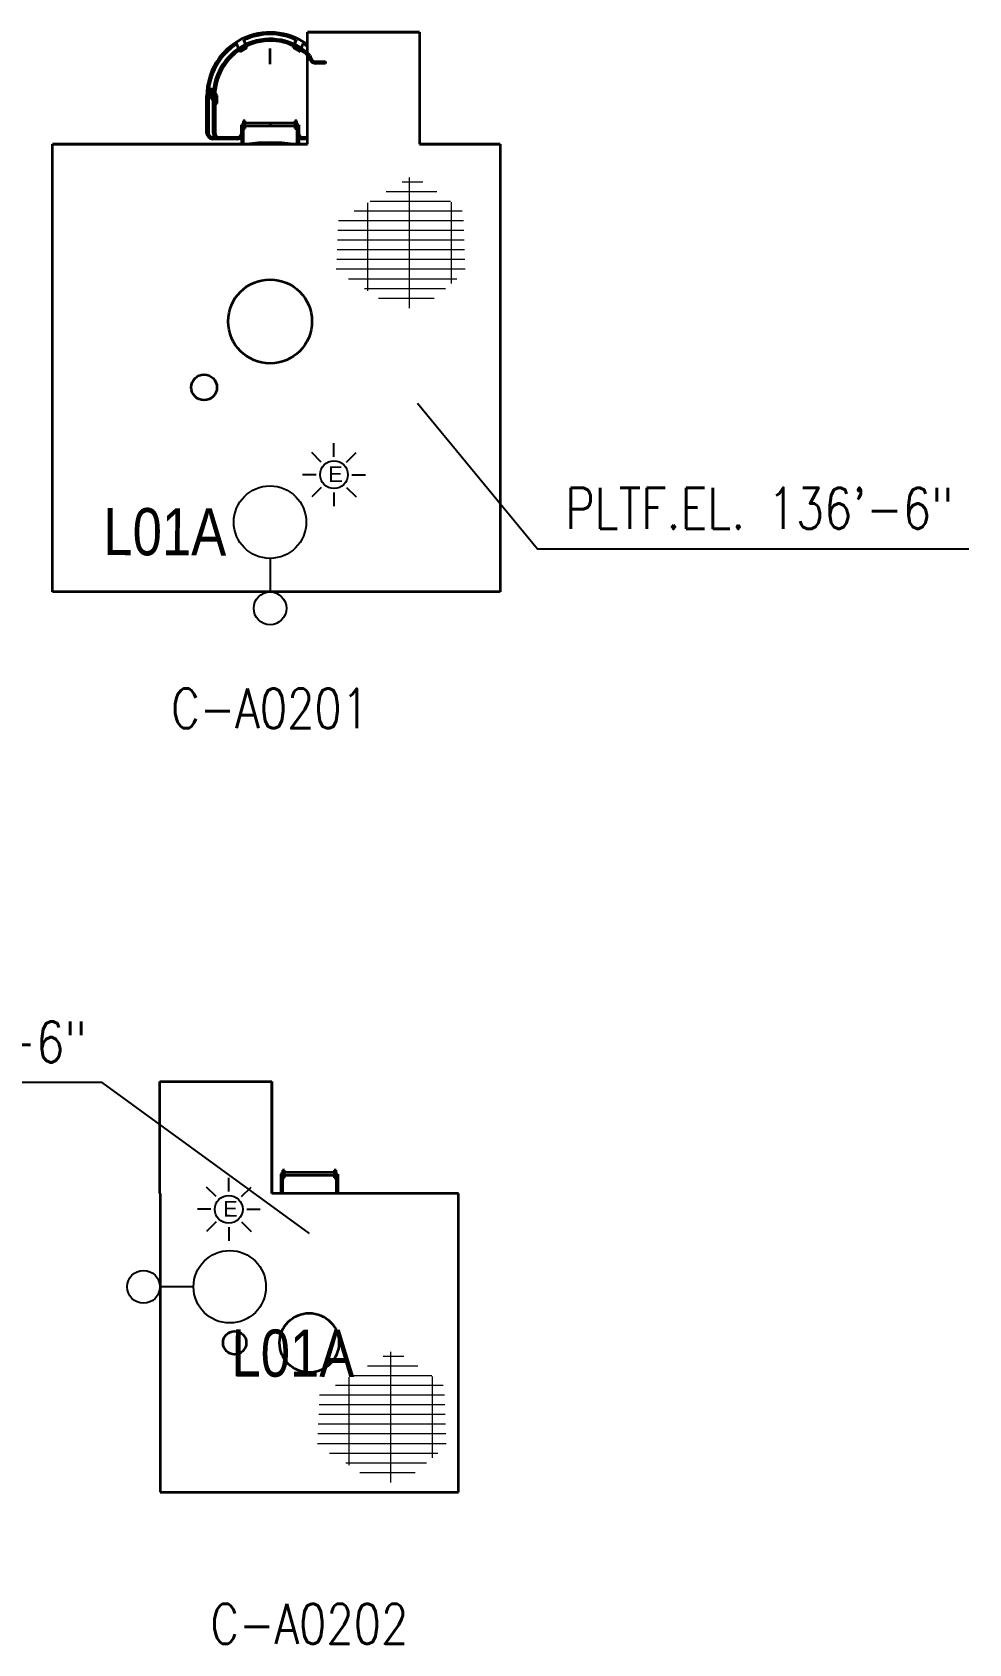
# Model space of a CAD drawing. Header units: inches. Extents: x 3135 to 9031, y -914 to 4011.
# Drawn here: x 6849 to 7150, y -914 to -396 of the extents above; entities that cross this region are included whole.
import ezdxf
from ezdxf.enums import TextEntityAlignment as Align

# ---------------------------------------------------------------- set-up
doc = ezdxf.new("R2010")
doc.units = ezdxf.units.IN
doc.header["$MEASUREMENT"] = 0
doc.linetypes.add('DASHDOT2', pattern=[12.700025, 6.350013, -3.175006, 0, -3.175006])
doc.linetypes.add('HIDDEN2', pattern=[0.1875, 0.125, -0.0625])
for name, color, linetype in [('Default', 7, 'Continuous'), ('E-LIGHTING', 41, 'Continuous'), ('TF_P_CENTER', 7, 'Continuous'), ('TF_P_Equipment', 7, 'Continuous'), ('TF_P_Ladder', 7, 'Continuous'), ('TF_S_GRATING', 7, 'Continuous')]:
    doc.layers.add(name, color=color, linetype=linetype)
doc.styles.add('Arial', font='arial.ttf')
doc.styles.add('ROMANS', font='romans.shx')

# ---------------------------------------------------------------- blocks, each defined once
blk = doc.blocks.new('TF_P_ELP_GRATING', base_point=(2.1455, 13.2304))
at = {"layer": 'TF_S_GRATING', "color": 8, "linetype": 'Continuous', "lineweight": 18}
for p, q in [((2.19, 13.5229), (2.19, 12.8661)), ((2.3132, 13.4742), (2.0338, 13.4742)), ((2.4264, 13.3767), (1.8824, 13.3767)), ((2.3698, 13.4254), (1.9637, 13.4254)), ((1.98, 13.4353), (1.98, 12.994)), ((2.4, 13.3994), (2.4, 12.9898)), ((2.4686, 13.3279), (1.8216, 13.3279)), ((2.4669, 13.2792), (1.8237, 13.2792)), ((2.4652, 13.2304), (1.8258, 13.2304)), ((2.4635, 13.1817), (1.8278, 13.1817)), ((2.4618, 13.1329), (1.8299, 13.1329)), ((2.46, 13.0842), (1.832, 13.0842)), ((2.4533, 13.0354), (1.912, 13.0354)), ((2.3956, 12.9867), (1.9921, 12.9867)), ((2.3259, 12.9379), (2.0721, 12.9379)), ((2.2561, 12.8892), (2.1521, 12.8892))]:
    blk.add_line(p, q, dxfattribs=at)
blk = doc.blocks.new('*U31')
at = {"color": 3}
for points in [[(-6.86, -23.35), (-9.93, -20.28)], [(-2.79, -21.66), (-2.79, -17.32)], [(1.29, -23.35), (4.36, -20.28)], [(-8.55, -27.42), (-12.89, -27.42)], [(2.98, -27.42), (7.32, -27.42)], [(-6.86, -31.5), (-9.93, -34.57)], [(-2.79, -33.19), (-2.79, -37.52)], [(1.29, -31.5), (4.36, -34.57)]]:
    blk.add_lwpolyline(points, dxfattribs=at)
at = {"color": 4, "linetype": 'ByBlock', "lineweight": -2}
blk.add_circle((-27.71, -0.02), 5.26, dxfattribs=at)
at = {"color": 3}
blk.add_circle((-2.79, -27.42), 4.47, dxfattribs=at)
at = {"color": 4, "insert": (-0.08, -25.6), "char_height": 5.03, "attachment_point": 1, "rotation": 269.7752, "style": 'Arial'}
blk.add_mtext_dynamic_manual_height_columns('E', width=62.9163, gutter_width=0.0684, heights=[0], dxfattribs=at)
at = {"color": 8}
blk.add_wipeout([(-27.69, -39.38), (-26.95, -39.36), (-26.23, -39.29), (-25.5, -39.17), (-24.79, -39.01), (-24.09, -38.81), (-23.4, -38.56), (-22.73, -38.27), (-22.07, -37.94), (-21.44, -37.56), (-20.84, -37.15), (-20.26, -36.7), (-19.71, -36.22), (-19.19, -35.7), (-18.71, -35.15), (-18.26, -34.57), (-17.85, -33.96), (-17.48, -33.33), (-17.15, -32.68), (-16.86, -32.01), (-16.61, -31.32), (-16.4, -30.62), (-16.25, -29.9), (-16.13, -29.18), (-16.06, -28.45), (-16.04, -27.72), (-16.06, -26.99), (-16.13, -26.26), (-16.25, -25.54), (-16.41, -24.82), (-16.61, -24.12), (-16.86, -23.43), (-17.15, -22.76), (-17.48, -22.11), (-17.86, -21.48), (-18.27, -20.87), (-18.72, -20.29), (-19.2, -19.74), (-19.72, -19.23), (-20.27, -18.74), (-20.85, -18.29), (-21.46, -17.88), (-22.09, -17.51), (-22.74, -17.18), (-23.41, -16.89), (-24.1, -16.64), (-24.8, -16.44), (-25.52, -16.28), (-26.24, -16.16), (-26.97, -16.1), (-27.7, -16.07), (-28.43, -16.1), (-29.16, -16.17), (-29.88, -16.28), (-30.6, -16.44), (-31.3, -16.65), (-31.99, -16.89), (-32.66, -17.18), (-33.31, -17.52), (-33.94, -17.89), (-34.55, -18.3), (-35.13, -18.75), (-35.68, -19.24), (-36.19, -19.75), (-36.68, -20.3), (-37.13, -20.88), (-37.54, -21.49), (-37.91, -22.12), (-38.24, -22.77), (-38.53, -23.44), (-38.78, -24.13), (-38.98, -24.83), (-39.14, -25.55), (-39.26, -26.27), (-39.32, -27), (-39.35, -27.73), (-39.32, -28.47), (-39.25, -29.19), (-39.14, -29.92), (-38.98, -30.63), (-38.77, -31.33), (-38.53, -32.02), (-38.24, -32.69), (-37.9, -33.35), (-37.53, -33.98), (-37.12, -34.58), (-36.67, -35.16), (-36.18, -35.71), (-35.67, -36.23), (-35.12, -36.71), (-34.54, -37.16), (-33.93, -37.57), (-33.3, -37.94), (-32.65, -38.27), (-31.98, -38.56), (-31.29, -38.81), (-30.59, -39.02), (-29.87, -39.17), (-29.15, -39.29), (-28.42, -39.36)], dxfattribs=at)
at = {"color": 4, "linetype": 'ByBlock', "lineweight": -2}
blk.add_line((-27.7, -16.07), (-27.71, -5.28), dxfattribs=at)
blk.add_circle((-27.69, -27.73), 11.65, dxfattribs=at)
at = {"color": 4, "insert": (-41.39, -28.31), "char_height": 15.1528, "attachment_point": 1, "rotation": 269.7752, "style": 'Arial'}
blk.add_mtext_dynamic_manual_height_columns('{\\W0.8;L01A}', width=189.5784, gutter_width=0.206, heights=[0], dxfattribs=at)
blk = doc.blocks.new('*U45')
at = {"color": 3}
for points in [[(-74.79, 24.54), (-77.86, 27.6)], [(-70.72, 26.23), (-70.72, 30.57)], [(-66.64, 24.55), (-63.58, 27.62)], [(-76.47, 20.46), (-80.81, 20.45)], [(-74.78, 16.39), (-77.84, 13.32)], [(-64.95, 20.48), (-60.61, 20.49)], [(-70.7, 14.71), (-70.69, 10.37)]]:
    blk.add_lwpolyline(points, dxfattribs=at)
blk.add_circle((-70.71, 20.47), 4.47, dxfattribs=at)
at = {"color": 4, "linetype": 'ByBlock', "lineweight": -2}
blk.add_circle((-27.71, -0.02), 5.26, dxfattribs=at)
at = {"color": 4, "insert": (-73.41, 18.64), "char_height": 5.03, "attachment_point": 1, "rotation": 89.8623, "style": 'Arial'}
blk.add_mtext_dynamic_manual_height_columns('E', width=62.9163, gutter_width=0.0684, heights=[0], dxfattribs=at)
at = {"color": 8}
blk.add_wipeout([(-67.07, -0.1), (-67.05, -0.83), (-66.98, -1.56), (-66.86, -2.28), (-66.7, -3), (-66.5, -3.7), (-66.25, -4.39), (-65.95, -5.06), (-65.62, -5.71), (-65.25, -6.34), (-64.83, -6.94), (-64.38, -7.52), (-63.9, -8.07), (-63.38, -8.59), (-62.83, -9.07), (-62.25, -9.52), (-61.64, -9.93), (-61.01, -10.3), (-60.36, -10.63), (-59.69, -10.92), (-59, -11.17), (-58.29, -11.37), (-57.58, -11.53), (-56.86, -11.64), (-56.13, -11.71), (-55.4, -11.73), (-54.66, -11.7), (-53.93, -11.63), (-53.21, -11.52), (-52.5, -11.36), (-51.8, -11.15), (-51.11, -10.9), (-50.44, -10.61), (-49.78, -10.28), (-49.15, -9.9), (-48.55, -9.49), (-47.97, -9.04), (-47.42, -8.55), (-46.91, -8.03), (-46.42, -7.48), (-45.98, -6.9), (-45.57, -6.3), (-45.2, -5.67), (-44.86, -5.01), (-44.58, -4.34), (-44.33, -3.65), (-44.13, -2.95), (-43.97, -2.23), (-43.86, -1.51), (-43.79, -0.78), (-43.77, -0.05), (-43.79, 0.68), (-43.86, 1.41), (-43.98, 2.13), (-44.14, 2.85), (-44.34, 3.55), (-44.59, 4.24), (-44.89, 4.91), (-45.22, 5.56), (-45.59, 6.19), (-46.01, 6.79), (-46.46, 7.37), (-46.94, 7.92), (-47.46, 8.44), (-48.01, 8.92), (-48.59, 9.37), (-49.2, 9.78), (-49.83, 10.15), (-50.48, 10.48), (-51.15, 10.77), (-51.84, 11.02), (-52.55, 11.22), (-53.26, 11.38), (-53.98, 11.49), (-54.71, 11.56), (-55.44, 11.58), (-56.18, 11.55), (-56.9, 11.48), (-57.63, 11.37), (-58.34, 11.21), (-59.04, 11), (-59.73, 10.75), (-60.4, 10.46), (-61.06, 10.13), (-61.69, 9.75), (-62.29, 9.34), (-62.87, 8.89), (-63.42, 8.4), (-63.93, 7.88), (-64.41, 7.33), (-64.86, 6.76), (-65.27, 6.15), (-65.64, 5.52), (-65.97, 4.86), (-66.26, 4.19), (-66.51, 3.5), (-66.71, 2.8), (-66.87, 2.08), (-66.98, 1.36), (-67.05, 0.63)], dxfattribs=at)
at = {"color": 4, "linetype": 'ByBlock', "lineweight": -2}
blk.add_line((-43.77, -0.05), (-32.97, -0.03), dxfattribs=at)
at = {"color": 3}
blk.add_lwpolyline([(-66.63, 16.4), (-63.56, 13.34)], dxfattribs=at)
at = {"color": 4, "linetype": 'ByBlock', "lineweight": -2}
blk.add_circle((-55.42, -0.07), 11.65, dxfattribs=at)
at = {"color": 4, "insert": (-59.9, -53.64), "char_height": 15.1528, "attachment_point": 1, "rotation": 89.8623, "style": 'Arial'}
blk.add_mtext_dynamic_manual_height_columns('{\\W0.8;L01A}', width=189.5784, gutter_width=0.206, heights=[0], dxfattribs=at)

msp = doc.modelspace()

# ---------------------------------------------------------------- linework, layer by layer
at = {"color": 8}
msp.add_lwpolyline([(6972.86, -515.07), (7011.43, -561.9), (7150.08, -561.9)], dxfattribs=at)
at = {"layer": 'TF_P_CENTER', "color": 8, "linetype": 'DASHDOT2', "lineweight": 35}
for p, q in [((6925.43, -406.09), (6925.43, -401.09)), ((6925.43, -425.07), (6925.43, -426.07))]:
    msp.add_line(p, q, dxfattribs=at)
at = {"layer": 'TF_P_Equipment', "color": 8, "linetype": 'Continuous', "lineweight": 35}
for p, q in [((6937.43, -402.46), (6937.43, -395.83)), ((6937.43, -402.46), (6937.43, -395.83)), ((6973.43, -395.83), (6937.43, -395.83)), ((6937.43, -395.83), (6973.43, -395.83)), ((6973.43, -395.83), (6973.43, -431.82)), ((6973.43, -395.83), (6973.43, -431.82)), ((6937.43, -431.82), (6937.43, -403.03)), ((6937.43, -431.82), (6937.43, -403.03)), ((6937.43, -431.82), (6855.44, -431.82)), ((6855.44, -431.82), (6937.43, -431.82)), ((6855.44, -575.82), (6855.44, -431.82)), ((6855.44, -575.82), (6855.44, -431.82)), ((6999.43, -431.82), (6973.43, -431.82)), ((6973.43, -431.82), (6999.43, -431.82)), ((6999.43, -431.82), (6999.43, -575.82)), ((6999.43, -431.82), (6999.43, -575.82)), ((6999.43, -575.82), (6855.44, -575.82)), ((6999.43, -575.82), (6855.44, -575.82)), ((6889.98, -769.27), (6889.98, -733.28)), ((6889.98, -769.27), (6889.98, -733.28)), ((6889.98, -733.28), (6925.98, -733.28)), ((6889.98, -733.28), (6925.98, -733.28)), ((6925.98, -769.27), (6925.98, -733.28)), ((6925.98, -733.28), (6925.98, -769.27)), ((6890.04, -769.27), (6889.98, -769.27)), ((6890.04, -769.27), (6889.98, -769.27)), ((6890.04, -769.27), (6890.04, -865.27)), ((6890.04, -769.27), (6890.04, -865.27)), ((6986.04, -769.27), (6925.98, -769.27)), ((6986.04, -769.27), (6925.98, -769.27)), ((6986.04, -865.27), (6986.04, -769.27)), ((6986.04, -865.27), (6986.04, -769.27)), ((6890.04, -865.27), (6986.04, -865.27)), ((6890.04, -865.27), (6986.04, -865.27))]:
    msp.add_line(p, q, dxfattribs=at)
at = {"layer": 'TF_P_Equipment', "color": 8, "linetype": 'HIDDEN2', "lineweight": 18}
msp.add_line((6937.43, -403.03), (6937.43, -402.46), dxfattribs=at)
msp.add_line((6937.43, -403.03), (6937.43, -402.46), dxfattribs=at)
at = {"layer": 'TF_P_Equipment', "color": 8, "linetype": 'Continuous', "lineweight": 35}
for centre, radius in [((6925.43, -488.82), 13.48), ((6904.22, -510.03), 4.13), ((6938.04, -817.27), 9.55), ((6938.04, -817.27), 9.55), ((6914.04, -817.27), 3.74)]:
    msp.add_circle(centre, radius, dxfattribs=at)
msp.add_arc((6925.43, -488.82), 57.5, 82.4385, 97.5615, dxfattribs=at)
msp.add_arc((6925.43, -488.82), 57.5, 82.4385, 97.5615, dxfattribs=at)
msp.add_arc((6925.43, -488.82), 57.5, 82.4385, 97.5615, dxfattribs=at)
msp.add_arc((6925.43, -488.82), 57.5, 82.4385, 97.5615, dxfattribs=at)
at = {"layer": 'TF_P_Ladder', "color": 8, "linetype": 'Continuous', "lineweight": 35}
for p, q in [((6917.48, -399.79), (6916.95, -398.24)), ((6917.21, -398.64), (6917.04, -398.34)), ((6917.59, -399.74), (6917.21, -398.64)), ((6933.27, -399.74), (6933.65, -398.64)), ((6933.38, -399.79), (6933.91, -398.24)), ((6933.82, -398.34), (6933.65, -398.64)), ((6915.31, -401.03), (6914.79, -399.49)), ((6917.67, -400.32), (6915.5, -401.57)), ((6915.5, -401.57), (6915.8, -402.09)), ((6915.56, -401.67), (6915.63, -401.8)), ((6915.8, -402.09), (6917.97, -400.84)), ((6915.8, -402.09), (6916.65, -401.6)), ((6915.8, -402.09), (6915.8, -402.09)), ((6917.97, -400.84), (6917.67, -400.32)), ((6917.96, -400.84), (6917.81, -400.37)), ((6917.96, -400.84), (6917.83, -400.61)), ((6917.96, -400.84), (6917.96, -400.84)), ((6932.9, -400.84), (6933.08, -400.31)), ((6933.2, -400.32), (6932.9, -400.84)), ((6932.9, -400.84), (6932.9, -400.84)), ((6932.9, -400.84), (6932.9, -400.84)), ((6932.9, -400.84), (6935.06, -402.09)), ((6932.9, -400.84), (6933.83, -401.38)), ((6933.18, -400.36), (6933.07, -400.55)), ((6935.36, -401.57), (6933.2, -400.32)), ((6935.06, -402.09), (6935.36, -401.57)), ((6935.07, -402.09), (6935.2, -401.86)), ((6935.07, -402.09), (6935.07, -402.09)), ((6935.55, -401.03), (6936.08, -399.49)), ((6940.27, -405.23), (6943.22, -405.23)), ((6943.22, -405.83), (6940.27, -405.83)), ((6943.22, -405.23), (6943.22, -405.83)), ((6906.83, -414.12), (6906.23, -414.13)), ((6906.23, -414.13), (6906.23, -416.62)), ((6907.16, -415.38), (6906.23, -414.13)), ((6907.21, -414.63), (6906.83, -414.12)), ((6905.03, -428.27), (6905.03, -416.27)), ((6905.63, -416.27), (6905.63, -428.27)), ((6907.13, -417.84), (6906.23, -416.62)), ((6907.13, -428.27), (6907.13, -416.27)), ((6907.77, -416.21), (6907.73, -416.16)), ((6907.73, -416.27), (6907.73, -428.27)), ((6907.77, -418.71), (6907.73, -418.66)), ((6908.37, -416.21), (6907.76, -415.39)), ((6907.77, -416.21), (6907.77, -418.71)), ((6908.37, -416.21), (6907.77, -416.21)), ((6907.77, -418.71), (6908.37, -418.71)), ((6908.37, -418.71), (6908.37, -416.21)), ((6917.43, -424.32), (6916.83, -424.32)), ((6916.83, -424.32), (6916.83, -426.82)), ((6917.43, -426.82), (6917.43, -424.32)), ((6933.43, -424.32), (6933.43, -426.82)), ((6934.03, -424.32), (6933.43, -424.32)), ((6934.03, -426.82), (6934.03, -424.32)), ((6906.93, -429.57), (6907.65, -429.57)), ((6909.03, -429.57), (6914.93, -429.57)), ((6916.23, -425.57), (6916.83, -425.57)), ((6916.23, -428.27), (6916.23, -425.57)), ((6916.23, -429.66), (6916.23, -431.82)), ((6916.83, -425.07), (6916.63, -425.07)), ((6916.63, -425.57), (6916.63, -425.07)), ((6916.83, -426.82), (6917.43, -426.82)), ((6916.83, -426.82), (6916.83, -428.27)), ((6916.83, -428.27), (6916.83, -431.82)), ((6933.43, -425.07), (6917.43, -425.07)), ((6933.43, -426.07), (6917.43, -426.07)), ((6933.43, -426.82), (6934.03, -426.82)), ((6934.23, -425.07), (6934.03, -425.07)), ((6934.03, -426.82), (6934.03, -431.82)), ((6934.23, -425.93), (6934.23, -425.07)), ((6934.23, -425.57), (6934.63, -425.57)), ((6934.23, -426.06), (6934.23, -425.93)), ((6934.63, -425.57), (6934.63, -431.82)), ((6935.93, -429.57), (6937.43, -429.57)), ((6909.03, -430.17), (6906.93, -430.17)), ((6914.93, -430.17), (6909.03, -430.17)), ((6937.43, -430.17), (6935.93, -430.17)), ((6930.04, -761.77), (6929.44, -761.77)), ((6929.44, -761.77), (6929.44, -764.27)), ((6930.04, -764.27), (6930.04, -761.77)), ((6946.64, -761.77), (6946.04, -761.77)), ((6946.04, -761.77), (6946.04, -764.27)), ((6946.64, -764.27), (6946.64, -761.77)), ((6928.84, -763.02), (6928.84, -769.27)), ((6928.84, -763.02), (6929.24, -763.02)), ((6929.44, -762.52), (6929.24, -762.52)), ((6929.24, -763.38), (6929.24, -762.52)), ((6929.24, -763.51), (6929.24, -763.38)), ((6929.44, -764.27), (6930.04, -764.27)), ((6929.44, -764.27), (6929.44, -769.27)), ((6946.04, -762.52), (6930.04, -762.52)), ((6946.04, -763.52), (6930.04, -763.52)), ((6946.04, -764.27), (6946.64, -764.27)), ((6946.84, -762.52), (6946.64, -762.52)), ((6946.64, -764.27), (6946.64, -769.27)), ((6946.84, -763.38), (6946.84, -762.52)), ((6946.84, -763.02), (6947.24, -763.02)), ((6946.84, -763.51), (6946.84, -763.38)), ((6947.24, -763.02), (6947.24, -769.27))]:
    msp.add_line(p, q, dxfattribs=at)
for centre, radius, start, end in [((6925.43, -416.27), 20.4, 53.9681, 180), ((6925.43, -416.27), 18.3, 45, 180), ((6925.62, -416.46), 17.89, 47.2113, 179.3976), ((6925.43, -416.27), 19.8, 64.8574, 115.1442), ((6925.43, -416.27), 17.7, 64.0497, 90), ((6925.43, -416.27), 19.8, 122.4286, 180), ((6925.43, -416.27), 17.7, 47.3151, 55.9503), ((6925.43, -416.27), 19.8, 52.6948, 57.5719), ((6940.27, -403.33), 2.5, 180, 270), ((6940.27, -403.33), 1.9, 180, 270), ((6906.93, -428.27), 1.9, 180, 270), ((6906.93, -428.27), 1.3, 180, 270), ((6909.03, -428.27), 1.9, 180, 270), ((6909.03, -428.27), 1.3, 180, 270), ((6914.93, -428.27), 1.3, 270, 0), ((6914.93, -428.27), 1.9, 270, 0), ((6935.93, -428.27), 1.3, 180, 270), ((6935.93, -428.27), 1.9, 226.8264, 270)]:
    msp.add_arc(centre, radius, start, end, dxfattribs=at)

# ---------------------------------------------------------------- block references
at = {"layer": 'Default', "color": 8, "linetype": 'Continuous', "lineweight": 35, "xscale": -64, "yscale": 64, "zscale": 64, "rotation": 180}
for p in [(6967.46, -465.83), (6961.4, -843.47)]:
    msp.add_blockref('TF_P_ELP_GRATING', p, dxfattribs=at)

# ---------------------------------------------------------------- texts
at = {"layer": 'Default', "color": 8, "style": 'ROMANS', "width": 0.8}
for p in [(7082.75, -548.93), (6804.09, -720.55)]:
    msp.add_text('PLTF.EL. 136\'-6"', height=13.2, dxfattribs=at).set_placement(p, align=Align.MIDDLE_CENTER)
at = {"layer": 'Default', "color": 7, "style": 'ROMANS', "width": 0.8}
for s, p in [('C-A0201', (6925.43, -613.27)), ('C-A0202', (6938.04, -907.66))]:
    msp.add_text(s, height=12.8, dxfattribs=at).set_placement(p, align=Align.MIDDLE_CENTER)

# ---------------------------------------------------------------- next in the draw order: block references
at = {"layer": 'E-LIGHTING', "color": 3}
for name, p, rotation in [('*U45', (6925.4, -608.79), 269.9129640520016), ('*U31', (6884.73, -771.56), 90.00000000000001)]:
    msp.add_blockref(name, p, dxfattribs=dict(at, rotation=rotation))

# ---------------------------------------------------------------- next in the draw order: linework, layer by layer
at = {"color": 8}
msp.add_lwpolyline([(6938.09, -782.08), (6871.42, -733.52), (6732.78, -733.52)], dxfattribs=at)

doc.saveas('drawing.dxf')
